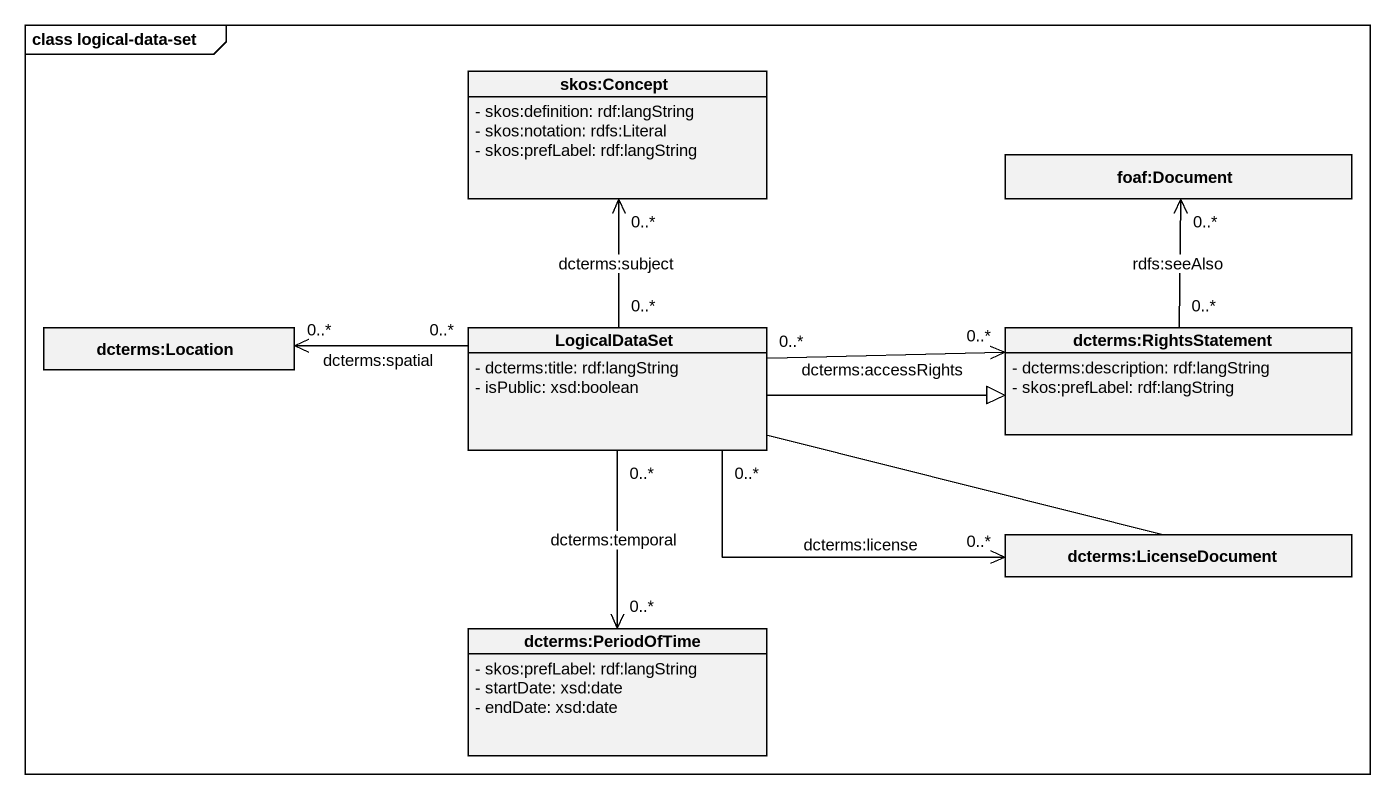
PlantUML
@startuml
mainframe class logical-data-set
hide circle
hide empty members
skinparam classAttributeIconSize 0
class "skos:Concept" as skos_Concept {
  - skos:definition: rdf:langString
  - skos:notation: rdfs:Literal
  - skos:prefLabel: rdf:langString
}
class "foaf:Document" as foaf_Document
class "dcterms:Location" as dcterms_Location
class LogicalDataSet {
  - dcterms:title: rdf:langString
  - isPublic: xsd:boolean
}
class "dcterms:RightsStatement" as dcterms_RightsStatement {
  - dcterms:description: rdf:langString
  - skos:prefLabel: rdf:langString
}
class "dcterms:LicenseDocument" as dcterms_LicenseDocument
class "dcterms:PeriodOfTime" as dcterms_PeriodOfTime {
  - skos:prefLabel: rdf:langString
  - startDate: xsd:date
  - endDate: xsd:date
}
LogicalDataSet "0..*" -up-> "0..*" skos_Concept : dcterms:subject
LogicalDataSet "0..*" -left-> "0..*" dcterms_Location : dcterms:spatial
LogicalDataSet "0..*" -right-> "0..*" dcterms_RightsStatement : dcterms:accessRights
LogicalDataSet "0..*" -right-> "0..*" dcterms_LicenseDocument : dcterms:license
LogicalDataSet "0..*" --> "0..*" dcterms_PeriodOfTime : dcterms:temporal
dcterms_RightsStatement "0..*" -up-> "0..*" foaf_Document : rdfs:seeAlso
dcterms_LicenseDocument -up-|> dcterms_RightsStatement
@enduml
